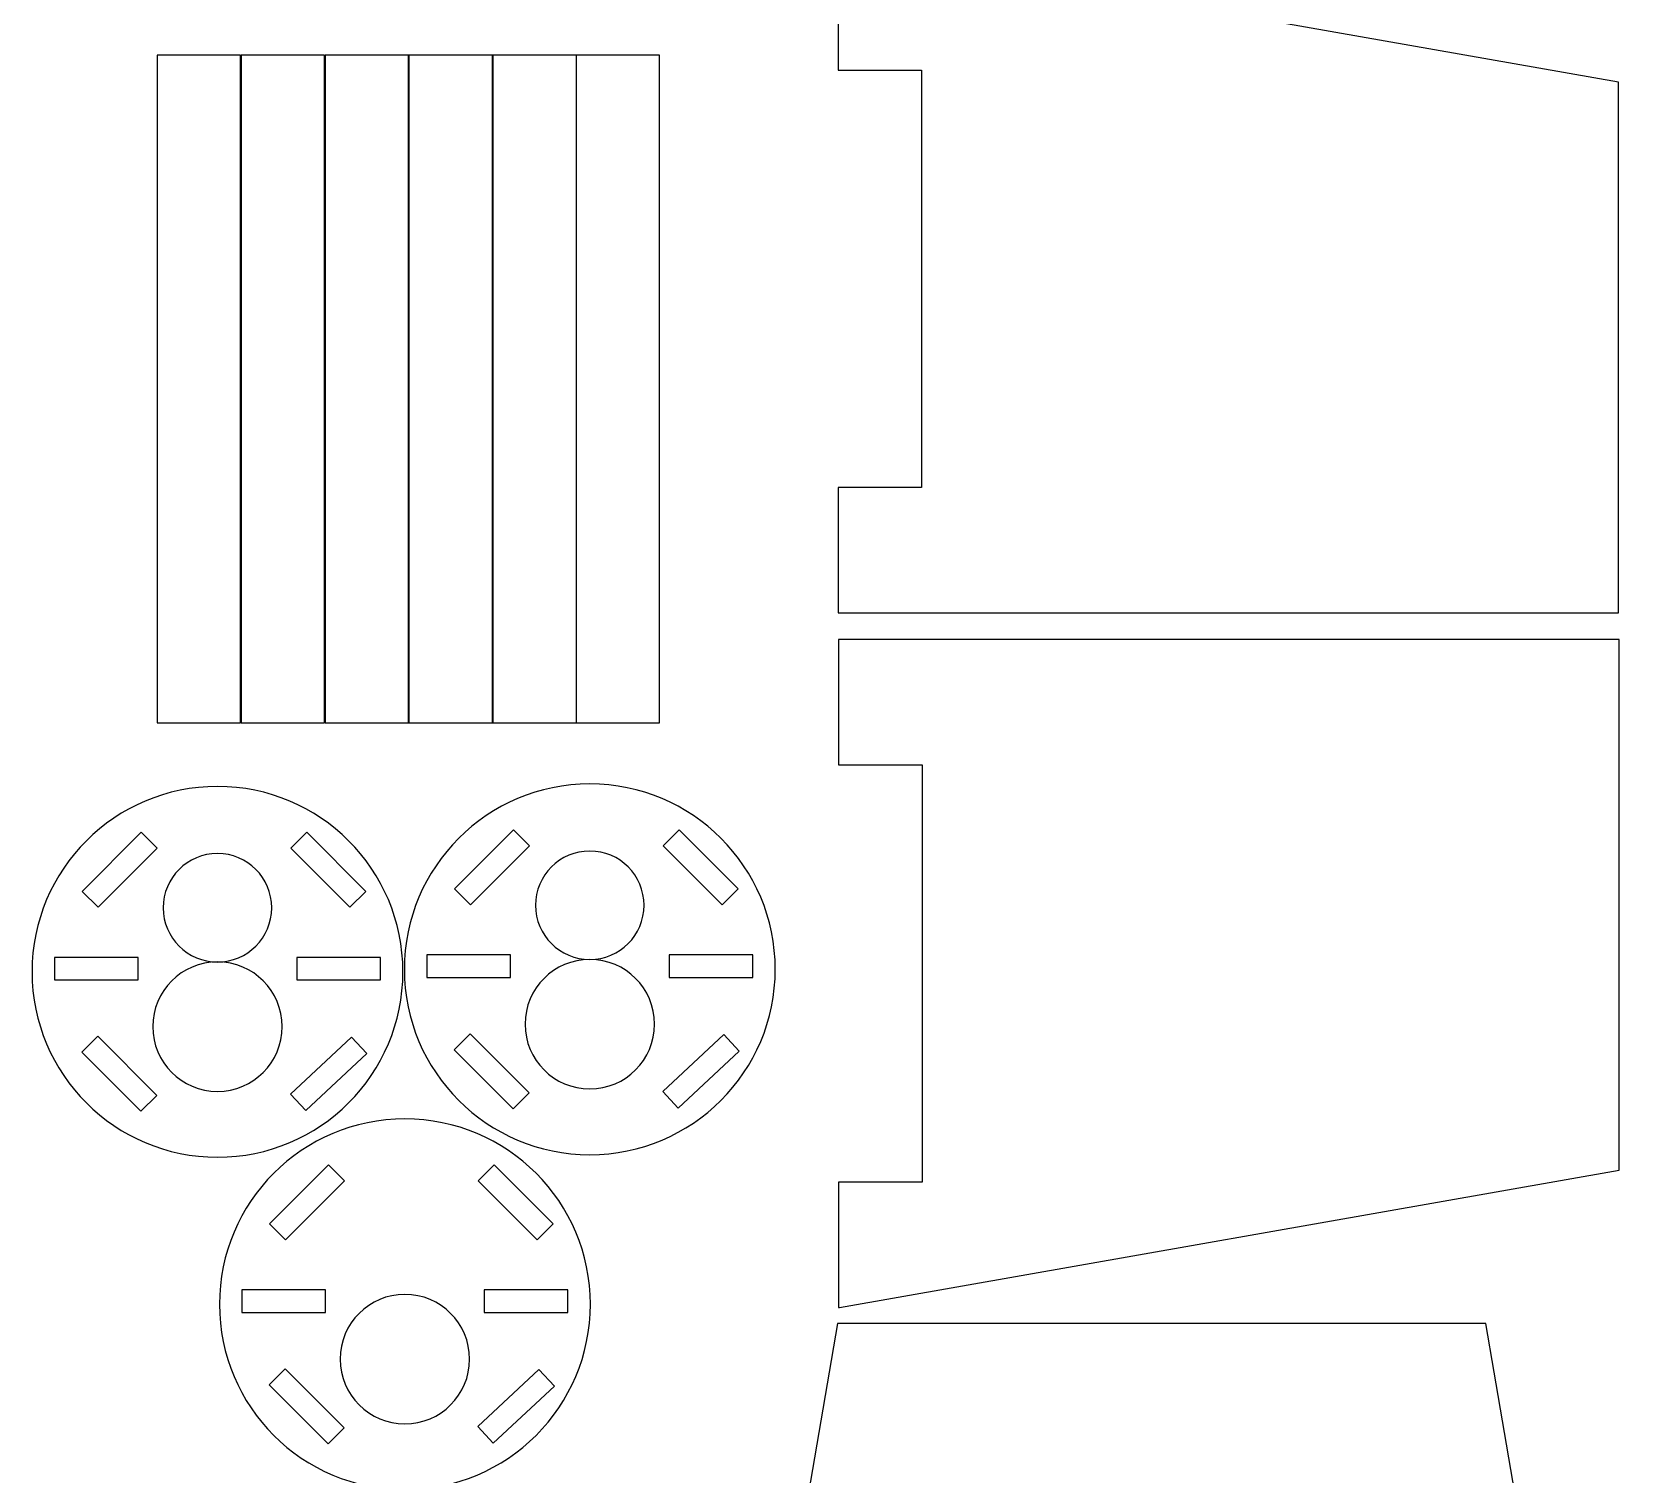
# Model space of a CAD drawing. Header units: millimetres. Extents: x -300 to 279, y -192 to 238.
# Drawn here: x -158.3 to 33.5, y -37.1 to 135.7 of the extents above; entities that cross this region are included whole.
import ezdxf

# ---------------------------------------------------------------- set-up
doc = ezdxf.new("R2010")
doc.units = ezdxf.units.MM
doc.layers.add('CAMADA_1', color=7, linetype='CONTINUOUS')

msp = doc.modelspace()

# ---------------------------------------------------------------- linework, layer by layer
at = {"layer": 'CAMADA_1', "color": 250}
for points, knots in [([(31.613, 129.7357), (31.613, 129.7357), (31.613, 66.1901), (31.613, 66.1901), (31.613, 66.1901), (-61.807, 66.1901), (-61.807, 66.1901), (-61.807, 66.1901), (-61.807, 81.1901), (-61.807, 81.1901), (-61.807, 81.1901), (-51.807, 81.1901), (-51.807, 81.1901), (-51.807, 81.1901), (-51.807, 131.1901), (-51.807, 131.1901), (-51.807, 131.1901), (-61.807, 131.1901), (-61.807, 131.1901), (-61.807, 131.1901), (-61.807, 146.1901), (-61.807, 146.1901), (-61.807, 146.1901), (-61.7044, 146.1901), (-61.7044, 146.1901), (-61.7044, 146.1901), (31.613, 129.7357), (31.613, 129.7357)], [0, 0, 0, 0, 0.11111111, 0.11111111, 0.11111111, 0.22222222, 0.22222222, 0.22222222, 0.33333333, 0.33333333, 0.33333333, 0.44444444, 0.44444444, 0.44444444, 0.55555556, 0.55555556, 0.55555556, 0.66666667, 0.66666667, 0.66666667, 0.77777778, 0.77777778, 0.77777778, 0.88888889, 0.88888889, 0.88888889, 1, 1, 1, 1]), ([(-143.3244, 132.9893), (-143.3244, 132.9893), (-133.3244, 132.9893), (-133.3244, 132.9893), (-133.3244, 132.9893), (-133.3244, 52.9893), (-133.3244, 52.9893), (-133.3244, 52.9893), (-143.3244, 52.9893), (-143.3244, 52.9893), (-143.3244, 52.9893), (-143.3244, 132.9893), (-143.3244, 132.9893)], [0, 0, 0, 0, 0.25, 0.25, 0.25, 0.5, 0.5, 0.5, 0.75, 0.75, 0.75, 1, 1, 1, 1]), ([(-133.2751, 132.9893), (-133.2751, 132.9893), (-123.2751, 132.9893), (-123.2751, 132.9893), (-123.2751, 132.9893), (-123.2751, 52.9893), (-123.2751, 52.9893), (-123.2751, 52.9893), (-133.2751, 52.9893), (-133.2751, 52.9893), (-133.2751, 52.9893), (-133.2751, 132.9893), (-133.2751, 132.9893)], [0, 0, 0, 0, 0.25, 0.25, 0.25, 0.5, 0.5, 0.5, 0.75, 0.75, 0.75, 1, 1, 1, 1]), ([(-123.2259, 132.9893), (-123.2259, 132.9893), (-113.2259, 132.9893), (-113.2259, 132.9893), (-113.2259, 132.9893), (-113.2259, 52.9893), (-113.2259, 52.9893), (-113.2259, 52.9893), (-123.2259, 52.9893), (-123.2259, 52.9893), (-123.2259, 52.9893), (-123.2259, 132.9893), (-123.2259, 132.9893)], [0, 0, 0, 0, 0.25, 0.25, 0.25, 0.5, 0.5, 0.5, 0.75, 0.75, 0.75, 1, 1, 1, 1]), ([(-113.1766, 132.9893), (-113.1766, 132.9893), (-103.1766, 132.9893), (-103.1766, 132.9893), (-103.1766, 132.9893), (-103.1766, 52.9893), (-103.1766, 52.9893), (-103.1766, 52.9893), (-113.1766, 52.9893), (-113.1766, 52.9893), (-113.1766, 52.9893), (-113.1766, 132.9893), (-113.1766, 132.9893)], [0, 0, 0, 0, 0.25, 0.25, 0.25, 0.5, 0.5, 0.5, 0.75, 0.75, 0.75, 1, 1, 1, 1]), ([(-103.1274, 132.9893), (-103.1274, 132.9893), (-93.1274, 132.9893), (-93.1274, 132.9893), (-93.1274, 132.9893), (-93.1274, 52.9893), (-93.1274, 52.9893), (-93.1274, 52.9893), (-103.1274, 52.9893), (-103.1274, 52.9893), (-103.1274, 52.9893), (-103.1274, 132.9893), (-103.1274, 132.9893)], [0, 0, 0, 0, 0.25, 0.25, 0.25, 0.5, 0.5, 0.5, 0.75, 0.75, 0.75, 1, 1, 1, 1]), ([(-93.1781, 132.9893), (-93.1781, 132.9893), (-83.1781, 132.9893), (-83.1781, 132.9893), (-83.1781, 132.9893), (-83.1781, 52.9893), (-83.1781, 52.9893), (-83.1781, 52.9893), (-93.1781, 52.9893), (-93.1781, 52.9893), (-93.1781, 52.9893), (-93.1781, 132.9893), (-93.1781, 132.9893)], [0, 0, 0, 0, 0.25, 0.25, 0.25, 0.5, 0.5, 0.5, 0.75, 0.75, 0.75, 1, 1, 1, 1]), ([(31.6749, 62.9893), (31.6749, 62.9893), (31.6749, -0.5571), (31.6749, -0.5571), (31.6749, -0.5571), (-61.6385, -17.0107), (-61.6385, -17.0107), (-61.6385, -17.0107), (-61.7451, -17.0107), (-61.7451, -17.0107), (-61.7451, -17.0107), (-61.7451, -2.0107), (-61.7451, -2.0107), (-61.7451, -2.0107), (-51.7451, -2.0107), (-51.7451, -2.0107), (-51.7451, -2.0107), (-51.7451, 47.9893), (-51.7451, 47.9893), (-51.7451, 47.9893), (-61.7451, 47.9893), (-61.7451, 47.9893), (-61.7451, 47.9893), (-61.7451, 62.9893), (-61.7451, 62.9893), (-61.7451, 62.9893), (31.6749, 62.9893), (31.6749, 62.9893)], [0, 0, 0, 0, 0.11111111, 0.11111111, 0.11111111, 0.22222222, 0.22222222, 0.22222222, 0.33333333, 0.33333333, 0.33333333, 0.44444444, 0.44444444, 0.44444444, 0.55555556, 0.55555556, 0.55555556, 0.66666667, 0.66666667, 0.66666667, 0.77777778, 0.77777778, 0.77777778, 0.88888889, 0.88888889, 0.88888889, 1, 1, 1, 1]), ([(-136.0955, 45.3915), (-123.8348, 45.3915), (-113.8955, 35.4522), (-113.8955, 23.1915), (-113.8955, 10.9309), (-123.8348, 0.9915), (-136.0955, 0.9915), (-148.3561, 0.9915), (-158.2955, 10.9309), (-158.2955, 23.1915), (-158.2955, 35.4522), (-148.3561, 45.3915), (-136.0955, 45.3915)], [0, 0, 0, 0, 0.25, 0.25, 0.25, 0.5, 0.5, 0.5, 0.75, 0.75, 0.75, 1, 1, 1, 1]), ([(-91.5244, 45.6893), (-79.2637, 45.6893), (-69.3244, 35.75), (-69.3244, 23.4893), (-69.3244, 11.2287), (-79.2637, 1.2893), (-91.5244, 1.2893), (-103.785, 1.2893), (-113.7244, 11.2287), (-113.7244, 23.4893), (-113.7244, 35.75), (-103.785, 45.6893), (-91.5244, 45.6893)], [0, 0, 0, 0, 0.25, 0.25, 0.25, 0.5, 0.5, 0.5, 0.75, 0.75, 0.75, 1, 1, 1, 1]), ([(-152.3046, 32.8275), (-152.3046, 32.8275), (-145.2336, 39.8985), (-145.2336, 39.8985), (-145.2336, 39.8985), (-143.3244, 37.9893), (-143.3244, 37.9893), (-143.3244, 37.9893), (-150.3954, 30.9183), (-150.3954, 30.9183), (-150.3954, 30.9183), (-152.3046, 32.8275), (-152.3046, 32.8275)], [0, 0, 0, 0, 0.25, 0.25, 0.25, 0.5, 0.5, 0.5, 0.75, 0.75, 0.75, 1, 1, 1, 1]), ([(-120.2577, 30.9183), (-120.2577, 30.9183), (-127.3287, 37.9893), (-127.3287, 37.9893), (-127.3287, 37.9893), (-125.4195, 39.8985), (-125.4195, 39.8985), (-125.4195, 39.8985), (-118.3485, 32.8275), (-118.3485, 32.8275), (-118.3485, 32.8275), (-120.2577, 30.9183), (-120.2577, 30.9183)], [0, 0, 0, 0, 0.25, 0.25, 0.25, 0.5, 0.5, 0.5, 0.75, 0.75, 0.75, 1, 1, 1, 1]), ([(-107.7335, 33.1253), (-107.7335, 33.1253), (-100.6625, 40.1963), (-100.6625, 40.1963), (-100.6625, 40.1963), (-98.7533, 38.2871), (-98.7533, 38.2871), (-98.7533, 38.2871), (-105.8243, 31.2161), (-105.8243, 31.2161), (-105.8243, 31.2161), (-107.7335, 33.1253), (-107.7335, 33.1253)], [0, 0, 0, 0, 0.25, 0.25, 0.25, 0.5, 0.5, 0.5, 0.75, 0.75, 0.75, 1, 1, 1, 1]), ([(-75.6866, 31.2161), (-75.6866, 31.2161), (-82.7576, 38.2871), (-82.7576, 38.2871), (-82.7576, 38.2871), (-80.8484, 40.1963), (-80.8484, 40.1963), (-80.8484, 40.1963), (-73.7774, 33.1253), (-73.7774, 33.1253), (-73.7774, 33.1253), (-75.6866, 31.2161), (-75.6866, 31.2161)], [0, 0, 0, 0, 0.25, 0.25, 0.25, 0.5, 0.5, 0.5, 0.75, 0.75, 0.75, 1, 1, 1, 1]), ([(-136.0982, 37.3534), (-132.5109, 37.3534), (-129.6027, 34.4452), (-129.6027, 30.858), (-129.6027, 27.2707), (-132.5109, 24.3625), (-136.0982, 24.3625), (-139.6854, 24.3625), (-142.5936, 27.2707), (-142.5936, 30.858), (-142.5936, 34.4452), (-139.6854, 37.3534), (-136.0982, 37.3534)], [0, 0, 0, 0, 0.25, 0.25, 0.25, 0.5, 0.5, 0.5, 0.75, 0.75, 0.75, 1, 1, 1, 1]), ([(-91.5271, 37.6512), (-87.9398, 37.6512), (-85.0316, 34.743), (-85.0316, 31.1558), (-85.0316, 27.5685), (-87.9398, 24.6603), (-91.5271, 24.6603), (-95.1143, 24.6603), (-98.0225, 27.5685), (-98.0225, 31.1558), (-98.0225, 34.743), (-95.1143, 37.6512), (-91.5271, 37.6512)], [0, 0, 0, 0, 0.25, 0.25, 0.25, 0.5, 0.5, 0.5, 0.75, 0.75, 0.75, 1, 1, 1, 1]), ([(-111.0259, 25.2182), (-111.0259, 25.2182), (-101.0259, 25.2182), (-101.0259, 25.2182), (-101.0259, 25.2182), (-101.0259, 22.5182), (-101.0259, 22.5182), (-101.0259, 22.5182), (-111.0259, 22.5182), (-111.0259, 22.5182), (-111.0259, 22.5182), (-111.0259, 25.2182), (-111.0259, 25.2182)], [0, 0, 0, 0, 0.25, 0.25, 0.25, 0.5, 0.5, 0.5, 0.75, 0.75, 0.75, 1, 1, 1, 1]), ([(-82.0229, 25.2182), (-82.0229, 25.2182), (-72.0229, 25.2182), (-72.0229, 25.2182), (-72.0229, 25.2182), (-72.0229, 22.5182), (-72.0229, 22.5182), (-72.0229, 22.5182), (-82.0229, 22.5182), (-82.0229, 22.5182), (-82.0229, 22.5182), (-82.0229, 25.2182), (-82.0229, 25.2182)], [0, 0, 0, 0, 0.25, 0.25, 0.25, 0.5, 0.5, 0.5, 0.75, 0.75, 0.75, 1, 1, 1, 1]), ([(-155.597, 24.9204), (-155.597, 24.9204), (-145.597, 24.9204), (-145.597, 24.9204), (-145.597, 24.9204), (-145.597, 22.2204), (-145.597, 22.2204), (-145.597, 22.2204), (-155.597, 22.2204), (-155.597, 22.2204), (-155.597, 22.2204), (-155.597, 24.9204), (-155.597, 24.9204)], [0, 0, 0, 0, 0.25, 0.25, 0.25, 0.5, 0.5, 0.5, 0.75, 0.75, 0.75, 1, 1, 1, 1]), ([(-136.0982, 24.376), (-131.8175, 24.376), (-128.3471, 20.9056), (-128.3471, 16.625), (-128.3471, 12.3443), (-131.8175, 8.8739), (-136.0982, 8.8739), (-140.3788, 8.8739), (-143.8492, 12.3443), (-143.8492, 16.625), (-143.8492, 20.9056), (-140.3788, 24.376), (-136.0982, 24.376)], [0, 0, 0, 0, 0.25, 0.25, 0.25, 0.5, 0.5, 0.5, 0.75, 0.75, 0.75, 1, 1, 1, 1]), ([(-126.594, 24.9204), (-126.594, 24.9204), (-116.594, 24.9204), (-116.594, 24.9204), (-116.594, 24.9204), (-116.594, 22.2204), (-116.594, 22.2204), (-116.594, 22.2204), (-126.594, 22.2204), (-126.594, 22.2204), (-126.594, 22.2204), (-126.594, 24.9204), (-126.594, 24.9204)], [0, 0, 0, 0, 0.25, 0.25, 0.25, 0.5, 0.5, 0.5, 0.75, 0.75, 0.75, 1, 1, 1, 1]), ([(-91.5271, 24.6738), (-87.2464, 24.6738), (-83.776, 21.2034), (-83.776, 16.9228), (-83.776, 12.6421), (-87.2464, 9.1717), (-91.5271, 9.1717), (-95.8077, 9.1717), (-99.2781, 12.6421), (-99.2781, 16.9228), (-99.2781, 21.2034), (-95.8077, 24.6738), (-91.5271, 24.6738)], [0, 0, 0, 0, 0.25, 0.25, 0.25, 0.5, 0.5, 0.5, 0.75, 0.75, 0.75, 1, 1, 1, 1]), ([(-145.2697, 6.4846), (-145.2697, 6.4846), (-152.3407, 13.5556), (-152.3407, 13.5556), (-152.3407, 13.5556), (-150.4315, 15.4648), (-150.4315, 15.4648), (-150.4315, 15.4648), (-143.3605, 8.3938), (-143.3605, 8.3938), (-143.3605, 8.3938), (-145.2697, 6.4846), (-145.2697, 6.4846)], [0, 0, 0, 0, 0.25, 0.25, 0.25, 0.5, 0.5, 0.5, 0.75, 0.75, 0.75, 1, 1, 1, 1]), ([(-127.3606, 8.552), (-127.3606, 8.552), (-120.047, 15.372), (-120.047, 15.372), (-120.047, 15.372), (-118.2056, 13.3974), (-118.2056, 13.3974), (-118.2056, 13.3974), (-125.5192, 6.5774), (-125.5192, 6.5774), (-125.5192, 6.5774), (-127.3606, 8.552), (-127.3606, 8.552)], [0, 0, 0, 0, 0.25, 0.25, 0.25, 0.5, 0.5, 0.5, 0.75, 0.75, 0.75, 1, 1, 1, 1]), ([(-100.6986, 6.7824), (-100.6986, 6.7824), (-107.7696, 13.8534), (-107.7696, 13.8534), (-107.7696, 13.8534), (-105.8604, 15.7626), (-105.8604, 15.7626), (-105.8604, 15.7626), (-98.7894, 8.6916), (-98.7894, 8.6916), (-98.7894, 8.6916), (-100.6986, 6.7824), (-100.6986, 6.7824)], [0, 0, 0, 0, 0.25, 0.25, 0.25, 0.5, 0.5, 0.5, 0.75, 0.75, 0.75, 1, 1, 1, 1]), ([(-82.7895, 8.8498), (-82.7895, 8.8498), (-75.4759, 15.6698), (-75.4759, 15.6698), (-75.4759, 15.6698), (-73.6345, 13.6952), (-73.6345, 13.6952), (-73.6345, 13.6952), (-80.9481, 6.8752), (-80.9481, 6.8752), (-80.9481, 6.8752), (-82.7895, 8.8498), (-82.7895, 8.8498)], [0, 0, 0, 0, 0.25, 0.25, 0.25, 0.5, 0.5, 0.5, 0.75, 0.75, 0.75, 1, 1, 1, 1]), ([(-113.662, 5.5714), (-101.4013, 5.5714), (-91.462, -4.3679), (-91.462, -16.6286), (-91.462, -28.8892), (-101.4013, -38.8286), (-113.662, -38.8286), (-125.9226, -38.8286), (-135.862, -28.8892), (-135.862, -16.6286), (-135.862, -4.3679), (-125.9226, 5.5714), (-113.662, 5.5714)], [0, 0, 0, 0, 0.25, 0.25, 0.25, 0.5, 0.5, 0.5, 0.75, 0.75, 0.75, 1, 1, 1, 1]), ([(-129.8711, -6.9926), (-129.8711, -6.9926), (-122.8001, 0.0784), (-122.8001, 0.0784), (-122.8001, 0.0784), (-120.8909, -1.8308), (-120.8909, -1.8308), (-120.8909, -1.8308), (-127.9619, -8.9018), (-127.9619, -8.9018), (-127.9619, -8.9018), (-129.8711, -6.9926), (-129.8711, -6.9926)], [0, 0, 0, 0, 0.25, 0.25, 0.25, 0.5, 0.5, 0.5, 0.75, 0.75, 0.75, 1, 1, 1, 1]), ([(-97.8242, -8.9018), (-97.8242, -8.9018), (-104.8952, -1.8308), (-104.8952, -1.8308), (-104.8952, -1.8308), (-102.986, 0.0784), (-102.986, 0.0784), (-102.986, 0.0784), (-95.915, -6.9926), (-95.915, -6.9926), (-95.915, -6.9926), (-97.8242, -8.9018), (-97.8242, -8.9018)], [0, 0, 0, 0, 0.25, 0.25, 0.25, 0.5, 0.5, 0.5, 0.75, 0.75, 0.75, 1, 1, 1, 1]), ([(-133.1635, -14.8997), (-133.1635, -14.8997), (-123.1635, -14.8997), (-123.1635, -14.8997), (-123.1635, -14.8997), (-123.1635, -17.5997), (-123.1635, -17.5997), (-123.1635, -17.5997), (-133.1635, -17.5997), (-133.1635, -17.5997), (-133.1635, -17.5997), (-133.1635, -14.8997), (-133.1635, -14.8997)], [0, 0, 0, 0, 0.25, 0.25, 0.25, 0.5, 0.5, 0.5, 0.75, 0.75, 0.75, 1, 1, 1, 1]), ([(-104.1605, -14.8997), (-104.1605, -14.8997), (-94.1605, -14.8997), (-94.1605, -14.8997), (-94.1605, -14.8997), (-94.1605, -17.5997), (-94.1605, -17.5997), (-94.1605, -17.5997), (-104.1605, -17.5997), (-104.1605, -17.5997), (-104.1605, -17.5997), (-104.1605, -14.8997), (-104.1605, -14.8997)], [0, 0, 0, 0, 0.25, 0.25, 0.25, 0.5, 0.5, 0.5, 0.75, 0.75, 0.75, 1, 1, 1, 1]), ([(-113.6647, -15.4441), (-109.384, -15.4441), (-105.9136, -18.9145), (-105.9136, -23.1952), (-105.9136, -27.4758), (-109.384, -30.9462), (-113.6647, -30.9462), (-117.9453, -30.9462), (-121.4157, -27.4758), (-121.4157, -23.1952), (-121.4157, -18.9145), (-117.9453, -15.4441), (-113.6647, -15.4441)], [0, 0, 0, 0, 0.25, 0.25, 0.25, 0.5, 0.5, 0.5, 0.75, 0.75, 0.75, 1, 1, 1, 1]), ([(-61.8591, -18.9443), (-61.8591, -18.9443), (15.7353, -18.9443), (15.7353, -18.9443), (15.7353, -18.9443), (31.938, -113.5814), (31.938, -113.5814), (31.938, -113.5814), (31.938, -113.6943), (31.938, -113.6943), (31.938, -113.6943), (16.938, -113.6943), (16.938, -113.6943), (16.938, -113.6943), (16.938, -103.3954), (16.938, -103.3954), (16.938, -103.3954), (-63.062, -103.3954), (-63.062, -103.3954), (-63.062, -103.3954), (-63.062, -113.6943), (-63.062, -113.6943), (-63.062, -113.6943), (-78.062, -113.6943), (-78.062, -113.6943), (-78.062, -113.6943), (-78.062, -113.5825), (-78.062, -113.5825), (-78.062, -113.5825), (-61.8591, -18.9443), (-61.8591, -18.9443)], [0, 0, 0, 0, 0.1, 0.1, 0.1, 0.2, 0.2, 0.2, 0.3, 0.3, 0.3, 0.4, 0.4, 0.4, 0.5, 0.5, 0.5, 0.6, 0.6, 0.6, 0.7, 0.7, 0.7, 0.8, 0.8, 0.8, 0.9, 0.9, 0.9, 1, 1, 1, 1]), ([(47.8785, -20.0107), (47.8785, -20.0107), (125.4729, -20.0107), (125.4729, -20.0107), (125.4729, -20.0107), (141.6756, -111.9011), (141.6756, -111.9011), (141.6756, -111.9011), (141.6756, -112.0107), (141.6756, -112.0107), (141.6756, -112.0107), (126.6756, -112.0107), (126.6756, -112.0107), (126.6756, -112.0107), (126.6756, -102.0107), (126.6756, -102.0107), (126.6756, -102.0107), (46.6756, -102.0107), (46.6756, -102.0107), (46.6756, -102.0107), (46.6756, -112.0107), (46.6756, -112.0107), (46.6756, -112.0107), (31.6756, -112.0107), (31.6756, -112.0107), (31.6756, -112.0107), (31.6756, -111.9021), (31.6756, -111.9021), (31.6756, -111.9021), (47.8785, -20.0107), (47.8785, -20.0107)], [0, 0, 0, 0, 0.1, 0.1, 0.1, 0.2, 0.2, 0.2, 0.3, 0.3, 0.3, 0.4, 0.4, 0.4, 0.5, 0.5, 0.5, 0.6, 0.6, 0.6, 0.7, 0.7, 0.7, 0.8, 0.8, 0.8, 0.9, 0.9, 0.9, 1, 1, 1, 1]), ([(-122.8362, -33.3355), (-122.8362, -33.3355), (-129.9072, -26.2645), (-129.9072, -26.2645), (-129.9072, -26.2645), (-127.998, -24.3553), (-127.998, -24.3553), (-127.998, -24.3553), (-120.927, -31.4263), (-120.927, -31.4263), (-120.927, -31.4263), (-122.8362, -33.3355), (-122.8362, -33.3355)], [0, 0, 0, 0, 0.25, 0.25, 0.25, 0.5, 0.5, 0.5, 0.75, 0.75, 0.75, 1, 1, 1, 1]), ([(-104.9271, -31.2681), (-104.9271, -31.2681), (-97.6135, -24.4481), (-97.6135, -24.4481), (-97.6135, -24.4481), (-95.7721, -26.4227), (-95.7721, -26.4227), (-95.7721, -26.4227), (-103.0857, -33.2427), (-103.0857, -33.2427), (-103.0857, -33.2427), (-104.9271, -31.2681), (-104.9271, -31.2681)], [0, 0, 0, 0, 0.25, 0.25, 0.25, 0.5, 0.5, 0.5, 0.75, 0.75, 0.75, 1, 1, 1, 1])]:
    msp.add_open_spline(points, degree=3, knots=knots, dxfattribs=at)

doc.saveas('drawing.dxf')
